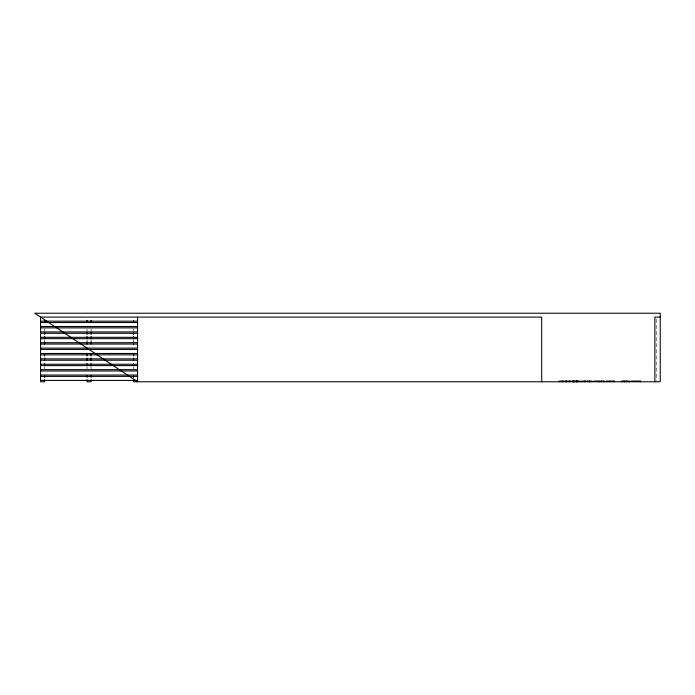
<?xml version="1.0" encoding="UTF-8"?>
<svg xmlns="http://www.w3.org/2000/svg" width="695" height="695" viewBox="0 0 695 695"><rect width="100%" height="100%" fill="white"/><g stroke="black" fill="none" stroke-linecap="round" stroke-linejoin="round"><path stroke-width="0.52" stroke-dasharray="3.48 2.61" d="M656.21 319.127L656.21 380.695M133.518 328.961L133.518 331.115M133.518 339.742L133.518 341.897M133.518 366.682L133.518 368.837M91.088 328.961L91.088 331.115M91.088 339.742L91.088 341.897M91.088 366.682L91.088 368.837M87.049 328.961L87.049 331.115M87.049 339.742L87.049 341.897M87.049 366.682L87.049 368.837M44.61 328.961L44.61 331.115M44.61 339.742L44.61 341.897M44.61 366.682L44.61 368.837"/><path stroke-width="1.04" d="M660.25 317.111L654.864 317.111L654.864 381.772M40.571 321.151L137.567 321.151M40.571 322.497L137.567 322.497M40.571 326.537L137.567 326.537M40.571 327.884L137.567 327.884M40.571 331.923L137.567 331.923M40.571 333.279L137.567 333.279M40.571 337.318L137.567 337.318M40.571 338.665L137.567 338.665M40.571 342.705L137.567 342.705M40.571 344.051L137.567 344.051M40.571 348.091L137.567 348.091M40.571 349.437L137.567 349.437M40.571 353.477L137.567 353.477M40.571 354.832L137.567 354.832M40.571 358.872L137.567 358.872M40.571 360.219L137.567 360.219M40.571 364.258L137.567 364.258M40.571 365.605L137.567 365.605M40.571 369.644L137.567 369.644M40.571 370.991L137.567 370.991M40.571 375.039L137.567 375.039M40.571 376.386L137.567 376.386M40.571 380.426L137.567 380.426M593.712 381.095L604.207 381.095L604.164 381.772M630.712 381.095L640.451 381.095L640.451 381.772M640.182 381.095L640.147 381.772M629.201 381.772L629.201 381.095L621.434 381.095L621.434 381.772M626.777 381.095L626.777 381.772M624.206 381.095L624.206 381.772M623.962 381.095L623.91 381.772M614.38 381.772L614.38 381.095L606.44 381.095L606.44 381.772M613.989 381.095L613.989 381.772M609.367 381.095L609.367 381.772M603.894 381.095L603.894 381.772M601.357 381.095L601.357 381.772M599.073 381.095L599.073 381.772M592.01 381.772L592.01 381.095L581.95 381.095L581.95 381.772M589.317 381.095L589.317 381.772M589.178 381.095L589.178 381.772M585.572 381.095L585.572 381.772M584.643 381.095L584.643 381.772M580.777 381.772L580.777 381.095L559.154 381.095L559.154 381.772M577.745 381.095L577.745 381.772M577.006 381.095L577.006 381.772M576.807 381.095L576.807 381.772M576.364 381.095L576.364 381.772M575.165 381.095L575.165 381.772M573.966 381.095L573.966 381.772M573.592 381.095L573.592 381.772M573.314 381.095L573.314 381.772M572.584 381.095L572.584 381.772M570.022 381.095L570.022 381.772M569.622 381.095L569.622 381.772M566.416 381.095L566.416 381.772M566.069 381.095L566.069 381.772M563.15 381.095L563.15 381.772M562.09 381.095L562.09 381.772M541.7 381.772L541.7 317.111L40.571 317.111L40.571 381.772L44.61 381.772L44.61 379.618M137.567 317.111L137.567 381.772L34.75 313.228L660.25 313.228L660.25 381.772L133.518 381.772L133.518 379.618M133.518 320.343L133.518 322.497M133.518 332.193L133.518 334.356M133.518 336.51L133.518 338.665M133.518 341.897L133.518 344.051M133.518 353.755L133.518 355.91M133.518 358.064L133.518 360.219M133.518 363.45L133.518 365.605M133.518 375.309L133.518 377.463M91.088 320.343L91.088 322.497M91.088 332.193L91.088 334.356M91.088 336.51L91.088 338.665M91.088 341.897L91.088 344.051M91.088 353.755L91.088 355.91M91.088 358.064L91.088 360.219M91.088 363.45L91.088 365.605M91.088 375.309L91.088 377.463M91.088 379.618L91.088 381.772L87.049 381.772L87.049 379.618M87.049 320.343L87.049 322.497M87.049 332.193L87.049 334.356M87.049 336.51L87.049 338.665M87.049 341.897L87.049 344.051M87.049 353.755L87.049 355.91M87.049 358.064L87.049 360.219M87.049 363.45L87.049 365.605M87.049 375.309L87.049 377.463M44.61 320.343L44.61 322.497M44.61 332.193L44.61 334.356M44.61 336.51L44.61 338.665M44.61 341.897L44.61 344.051M44.61 353.755L44.61 355.91M44.61 358.064L44.61 360.219M44.61 363.45L44.61 365.605M44.61 375.309L44.61 377.463"/></g></svg>
